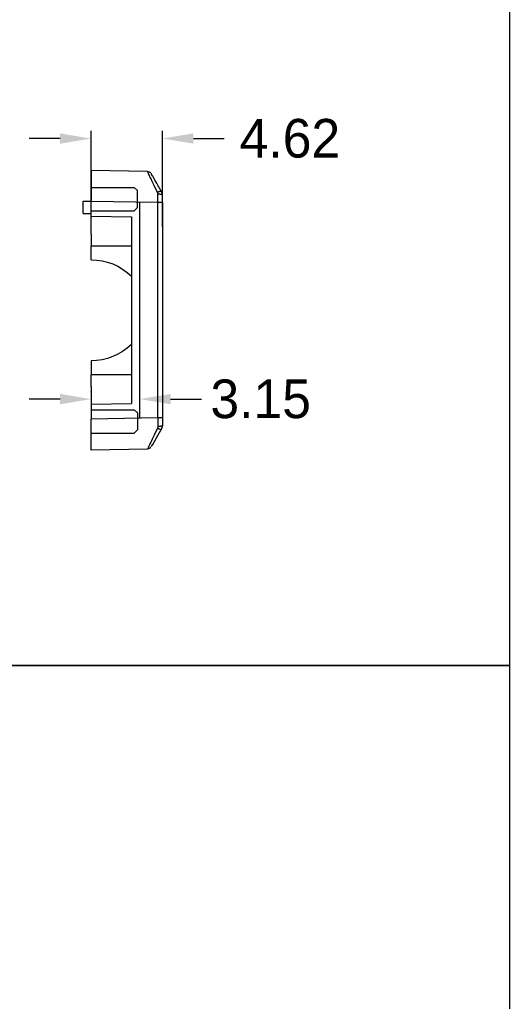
# Model space of a CAD drawing. Extents: x -778 to -614, y -2061 to -1833.
# Drawn here: x -645.2 to -613.5, y -1995.8 to -1932.3 of the extents above; entities that cross this region are included whole.
import ezdxf

# ---------------------------------------------------------------- set-up
doc = ezdxf.new("R2010")
doc.units = 0
doc.header["$MEASUREMENT"] = 0
doc.layers.add('3', color=7, linetype='Continuous')
doc.layers.add('dim', color=82, linetype='Continuous', lineweight=9)
doc.dimstyles.get("Standard").update_dxf_attribs({"dimtxt": 0.18, "dimasz": 0.18, "dimexe": 0.18, "dimexo": 0.0625, "dimgap": 0.09, "dimtad": 0, "dimtih": 1, "dimtoh": 1, "dimdec": 4, "dimzin": 0, "dimdsep": 46, "dimtxsty": 'Standard', "dimcen": 0.09, "dimadec": 0, "dimazin": 0, "dimtfac": 1, "dimtdec": 4, "dimtofl": 0, "dimtmove": 0, "dimatfit": 3, "dimfxl": 1, "dimtolj": 1, "dimtzin": 0, "dimarcsym": 0})

# ---------------------------------------------------------------- blocks, each defined once
blk = doc.blocks.new('*D94')
at = {"layer": 'Defpoints', "color": 0, "linetype": 'Continuous', "lineweight": 0}
for p in [(-635.996, -1940.031), (-640.619, -1946.215), (-635.996, -1946.215)]:
    blk.add_point(p, dxfattribs=at)
at = {"layer": 'dim', "color": 0, "linetype": 'Continuous', "lineweight": 0}
for p, q in [((-640.619, -1945.715), (-640.619, -1939.531)), ((-635.996, -1945.715), (-635.996, -1939.531)), ((-642.619, -1940.031), (-644.619, -1940.031)), ((-633.996, -1940.031), (-631.996, -1940.031))]:
    blk.add_line(p, q, dxfattribs=at)
for points in [[(-642.619, -1939.698), (-642.619, -1940.364), (-640.619, -1940.031)], [(-633.996, -1939.698), (-633.996, -1940.364), (-635.996, -1940.031)]]:
    blk.add_solid(points, dxfattribs=at)
at = {"layer": 'dim', "color": 0, "linetype": 'Continuous', "lineweight": 0, "insert": (-627.746, -1940.031), "char_height": 2.5, "attachment_point": 5}
blk.add_mtext('\\A1;4.62', dxfattribs=at)
blk = doc.blocks.new('*D95')
at = {"layer": 'Defpoints', "color": 0, "linetype": 'Continuous', "lineweight": 0}
for p in [(-640.619, -1956.94), (-637.469, -1956.885), (-637.469, -1956.94)]:
    blk.add_point(p, dxfattribs=at)
at = {"layer": 'dim', "color": 0, "linetype": 'Continuous', "lineweight": 0}
for p, q in [((-640.619, -1956.44), (-640.619, -1956.385)), ((-637.469, -1956.44), (-637.469, -1956.385)), ((-642.619, -1956.885), (-644.619, -1956.885)), ((-635.469, -1956.885), (-633.469, -1956.885))]:
    blk.add_line(p, q, dxfattribs=at)
for points in [[(-642.619, -1956.551), (-642.619, -1957.218), (-640.619, -1956.885)], [(-635.469, -1956.551), (-635.469, -1957.218), (-637.469, -1956.885)]]:
    blk.add_solid(points, dxfattribs=at)
at = {"layer": 'dim', "color": 0, "linetype": 'Continuous', "lineweight": 0, "insert": (-629.636, -1956.885), "char_height": 2.5, "attachment_point": 5}
blk.add_mtext('\\A1;3.15', dxfattribs=at)

msp = doc.modelspace()

# ---------------------------------------------------------------- linework, layer by layer
at = {"linetype": 'Continuous', "lineweight": 0}
msp.add_line((-641.119, -1944.078), (-640.619, -1944.078), dxfattribs=at)
for points in [[(-778.457, -1833.316), (-613.541, -1833.316), (-613.541, -1974.121), (-778.457, -1974.121)], [(-778.457, -1974.121), (-613.541, -1974.121), (-613.541, -2061.092), (-778.457, -2061.092)]]:
    msp.add_lwpolyline(points, close=True, dxfattribs=at)
at = {"layer": '3', "color": 213, "linetype": 'Continuous', "lineweight": 0}
for p, q in [((-636.972, -1942.158), (-640.619, -1942.094)), ((-640.619, -1942.094), (-640.619, -1944.104)), ((-640.619, -1942.094), (-640.619, -1944.104)), ((-640.619, -1943.197), (-637.819, -1943.197)), ((-637.819, -1943.197), (-637.619, -1943.397)), ((-637.619, -1944.497), (-637.619, -1943.397)), ((-641.119, -1944.878), (-641.119, -1944.078)), ((-636.292, -1944.179), (-640.619, -1944.104)), ((-640.619, -1945.059), (-640.619, -1944.104)), ((-640.619, -1945.059), (-640.619, -1944.104)), ((-637.469, -1958.119), (-637.469, -1944.159)), ((-636.292, -1958.099), (-636.292, -1944.179)), ((-635.996, -1944.179), (-636.292, -1944.179)), ((-635.996, -1944.179), (-635.996, -1958.099)), ((-641.119, -1944.878), (-640.619, -1944.878)), ((-640.619, -1944.697), (-637.819, -1944.697)), ((-637.819, -1944.697), (-637.619, -1944.497)), ((-640.619, -1945.059), (-638.006, -1945.104)), ((-640.619, -1946.215), (-640.619, -1945.059)), ((-638.006, -1945.104), (-638.006, -1957.174)), ((-640.619, -1946.215), (-640.619, -1946.968)), ((-640.619, -1947.873), (-640.619, -1946.968)), ((-640.619, -1947.873), (-640.619, -1946.968)), ((-640.619, -1946.968), (-638.006, -1946.968)), ((-640.619, -1954.405), (-640.619, -1955.31)), ((-640.619, -1954.405), (-640.619, -1955.31)), ((-640.619, -1956.064), (-640.619, -1955.31)), ((-638.006, -1955.31), (-640.619, -1955.31)), ((-640.619, -1956.064), (-640.619, -1957.219)), ((-640.619, -1957.219), (-638.006, -1957.174)), ((-640.619, -1957.219), (-640.619, -1958.174)), ((-640.619, -1957.219), (-640.619, -1958.174)), ((-640.619, -1957.219), (-640.619, -1958.174)), ((-640.619, -1957.219), (-640.619, -1958.174)), ((-640.619, -1957.581), (-637.819, -1957.581)), ((-637.819, -1957.581), (-637.619, -1957.781)), ((-636.292, -1958.099), (-640.619, -1958.174)), ((-640.619, -1960.184), (-640.619, -1958.174)), ((-640.619, -1960.184), (-640.619, -1958.174)), ((-637.619, -1957.781), (-637.619, -1958.881)), ((-635.996, -1958.099), (-636.292, -1958.099)), ((-637.819, -1959.081), (-637.619, -1958.881)), ((-640.619, -1959.081), (-637.819, -1959.081)), ((-636.972, -1960.12), (-640.619, -1960.184)), ((-636.972, -1960.12), (-640.619, -1960.184)), ((-636.715, -1959.967), (-636.715, -1959.967))]:
    msp.add_line(p, q, dxfattribs=at)
for points in [[(-636.061, -1943.467, 0), (-636.063, -1943.465, 0), (-636.064, -1943.463, 0), (-636.066, -1943.461, 0), (-636.068, -1943.459, 0), (-636.07, -1943.458, 0), (-636.072, -1943.456, 0), (-636.074, -1943.455, 0), (-636.077, -1943.454, 0), (-636.08, -1943.453, 0), (-636.083, -1943.452, 0), (-636.086, -1943.451, 0), (-636.089, -1943.451, 0), (-636.093, -1943.45, 0), (-636.097, -1943.45, 0), (-636.101, -1943.449, 0), (-636.105, -1943.449, 0), (-636.109, -1943.449, 0), (-636.113, -1943.449, 0), (-636.118, -1943.45, 0), (-636.123, -1943.45, 0), (-636.128, -1943.451, 0), (-636.133, -1943.451, 0), (-636.138, -1943.452, 0), (-636.143, -1943.453, 0), (-636.149, -1943.454, 0), (-636.154, -1943.455, 0), (-636.16, -1943.456, 0), (-636.166, -1943.458, 0), (-636.172, -1943.459, 0), (-636.178, -1943.461, 0), (-636.184, -1943.462, 0), (-636.191, -1943.464, 0), (-636.197, -1943.466, 0), (-636.204, -1943.468, 0), (-636.21, -1943.47, 0), (-636.217, -1943.473, 0), (-636.224, -1943.475, 0), (-636.231, -1943.478, 0), (-636.238, -1943.48, 0), (-636.245, -1943.483, 0), (-636.252, -1943.486, 0), (-636.259, -1943.489, 0), (-636.266, -1943.492, 0), (-636.273, -1943.495, 0), (-636.28, -1943.498, 0), (-636.288, -1943.501, 0), (-636.295, -1943.505, 0), (-636.302, -1943.508, 0), (-636.31, -1943.512, 0)], [(-635.996, -1943.714, 0), (-635.996, -1943.711, 0), (-635.997, -1943.709, 0), (-635.998, -1943.706, 0), (-635.999, -1943.704, 0), (-636, -1943.701, 0), (-636.001, -1943.699, 0), (-636.003, -1943.696, 0), (-636.005, -1943.694, 0), (-636.008, -1943.691, 0), (-636.011, -1943.689, 0), (-636.014, -1943.687, 0), (-636.017, -1943.684, 0), (-636.02, -1943.682, 0), (-636.024, -1943.679, 0), (-636.028, -1943.677, 0), (-636.033, -1943.675, 0), (-636.037, -1943.673, 0), (-636.042, -1943.671, 0), (-636.047, -1943.668, 0), (-636.052, -1943.666, 0), (-636.058, -1943.664, 0), (-636.064, -1943.662, 0), (-636.07, -1943.66, 0), (-636.076, -1943.658, 0), (-636.082, -1943.657, 0), (-636.089, -1943.655, 0), (-636.096, -1943.653, 0), (-636.103, -1943.651, 0), (-636.11, -1943.65, 0), (-636.117, -1943.648, 0), (-636.125, -1943.647, 0), (-636.133, -1943.645, 0), (-636.141, -1943.644, 0), (-636.149, -1943.643, 0), (-636.157, -1943.641, 0), (-636.165, -1943.64, 0), (-636.174, -1943.639, 0), (-636.182, -1943.638, 0), (-636.191, -1943.637, 0), (-636.2, -1943.636, 0), (-636.209, -1943.636, 0), (-636.217, -1943.635, 0), (-636.227, -1943.634, 0), (-636.236, -1943.634, 0), (-636.245, -1943.633, 0), (-636.254, -1943.633, 0), (-636.263, -1943.632, 0), (-636.273, -1943.632, 0), (-636.282, -1943.632, 0)], [(-636.317, -1958.762, 0), (-636.31, -1958.766, 0), (-636.302, -1958.77, 0), (-636.295, -1958.773, 0), (-636.288, -1958.777, 0), (-636.28, -1958.78, 0), (-636.273, -1958.783, 0), (-636.266, -1958.786, 0), (-636.259, -1958.789, 0), (-636.252, -1958.792, 0), (-636.245, -1958.795, 0), (-636.238, -1958.798, 0), (-636.231, -1958.8, 0), (-636.224, -1958.803, 0), (-636.217, -1958.805, 0), (-636.21, -1958.808, 0), (-636.204, -1958.81, 0), (-636.197, -1958.812, 0), (-636.191, -1958.814, 0), (-636.184, -1958.816, 0), (-636.178, -1958.817, 0), (-636.172, -1958.819, 0), (-636.166, -1958.821, 0), (-636.16, -1958.822, 0), (-636.154, -1958.823, 0), (-636.149, -1958.824, 0), (-636.143, -1958.825, 0), (-636.138, -1958.826, 0), (-636.133, -1958.827, 0), (-636.128, -1958.828, 0), (-636.123, -1958.828, 0), (-636.118, -1958.828, 0), (-636.113, -1958.829, 0), (-636.109, -1958.829, 0), (-636.105, -1958.829, 0), (-636.101, -1958.829, 0), (-636.097, -1958.828, 0), (-636.093, -1958.828, 0), (-636.089, -1958.827, 0), (-636.086, -1958.827, 0), (-636.083, -1958.826, 0), (-636.08, -1958.825, 0), (-636.077, -1958.824, 0), (-636.074, -1958.823, 0), (-636.072, -1958.822, 0), (-636.07, -1958.82, 0), (-636.068, -1958.819, 0), (-636.066, -1958.817, 0), (-636.064, -1958.815, 0), (-636.063, -1958.813, 0)], [(-636.291, -1958.646, 0), (-636.282, -1958.646, 0), (-636.273, -1958.646, 0), (-636.263, -1958.646, 0), (-636.254, -1958.645, 0), (-636.245, -1958.645, 0), (-636.236, -1958.644, 0), (-636.227, -1958.644, 0), (-636.217, -1958.643, 0), (-636.209, -1958.642, 0), (-636.2, -1958.642, 0), (-636.191, -1958.641, 0), (-636.182, -1958.64, 0), (-636.174, -1958.639, 0), (-636.165, -1958.638, 0), (-636.157, -1958.637, 0), (-636.149, -1958.635, 0), (-636.141, -1958.634, 0), (-636.133, -1958.633, 0), (-636.125, -1958.631, 0), (-636.117, -1958.63, 0), (-636.11, -1958.628, 0), (-636.103, -1958.627, 0), (-636.096, -1958.625, 0), (-636.089, -1958.623, 0), (-636.082, -1958.621, 0), (-636.076, -1958.62, 0), (-636.07, -1958.618, 0), (-636.064, -1958.616, 0), (-636.058, -1958.614, 0), (-636.052, -1958.612, 0), (-636.047, -1958.61, 0), (-636.042, -1958.607, 0), (-636.037, -1958.605, 0), (-636.033, -1958.603, 0), (-636.028, -1958.601, 0), (-636.024, -1958.599, 0), (-636.02, -1958.596, 0), (-636.017, -1958.594, 0), (-636.014, -1958.591, 0), (-636.011, -1958.589, 0), (-636.008, -1958.587, 0), (-636.005, -1958.584, 0), (-636.003, -1958.582, 0), (-636.001, -1958.579, 0), (-636, -1958.577, 0), (-635.999, -1958.574, 0), (-635.998, -1958.572, 0), (-635.997, -1958.569, 0), (-635.996, -1958.567, 0)]]:
    msp.add_polyline3d(points, dxfattribs=at)
at = {"layer": '3', "color": 213, "linetype": 'Continuous', "lineweight": 0, "extrusion": (0, 0, -1)}
for centre, start, end in [((640.619, -1951.642), 90, 133.89376), ((640.619, -1950.637), 226.10624, 270)]:
    msp.add_arc(centre, 3.769, start, end, dxfattribs=at)
at = {"layer": '3', "color": 213, "linetype": 'Continuous', "lineweight": 0}
for points, degree in [([(-636.956, -1942.191), (-636.963, -1942.176), (-636.968, -1942.167), (-636.972, -1942.158)], 3), ([(-636.742, -1942.27), (-636.759, -1942.249), (-636.765, -1942.256)], 2), ([(-636.662, -1942.439), (-636.702, -1942.335)], 1), ([(-636.292, -1958.099), (-636.292, -1958.284), (-636.292, -1958.468), (-636.291, -1958.646)], 3), ([(-635.996, -1958.099), (-635.996, -1958.336), (-635.996, -1958.564)], 2), ([(-636.765, -1960.022), (-636.759, -1960.029), (-636.742, -1960.008)], 2), ([(-636.702, -1959.943), (-636.662, -1959.839)], 1)]:
    msp.add_open_spline(points, degree=degree, dxfattribs=at)
for points, degree, knots in [([(-636.317, -1943.516), (-636.413, -1943.316), (-636.598, -1942.93), (-636.809, -1942.493), (-636.922, -1942.259), (-636.949, -1942.204), (-636.956, -1942.191)], 3, [0, 0, 0, 0, 0.314389, 0.606921, 0.880295, 1, 1, 1, 1]), ([(-636.764, -1942.257), (-636.785, -1942.239), (-636.83, -1942.21), (-636.895, -1942.187), (-636.935, -1942.186), (-636.948, -1942.187)], 3, [0, 0, 0, 0, 0.401642, 0.808257, 1, 1, 1, 1]), ([(-636.061, -1943.467), (-636.121, -1943.362), (-636.244, -1943.144), (-636.411, -1942.848), (-636.552, -1942.6), (-636.651, -1942.424), (-636.705, -1942.329), (-636.714, -1942.313), (-636.716, -1942.309)], 3, [0, 0, 0, 0, 0.167419, 0.356745, 0.535882, 0.705775, 0.868628, 1, 1, 1, 1]), ([(-636.291, -1943.632), (-636.291, -1943.625), (-636.292, -1943.612), (-636.294, -1943.592), (-636.298, -1943.569), (-636.305, -1943.543), (-636.313, -1943.525), (-636.317, -1943.516)], 3, [0, 0, 0, 0, 0.167278, 0.333898, 0.500673, 0.752074, 1, 1, 1, 1]), ([(-636.292, -1944.179), (-636.292, -1944.155), (-636.292, -1944.108), (-636.292, -1944.037), (-636.292, -1943.967), (-636.292, -1943.898), (-636.292, -1943.83), (-636.292, -1943.763), (-636.291, -1943.697), (-636.291, -1943.654), (-636.291, -1943.632)], 3, [0, 0, 0, 0, 0.128788, 0.256493, 0.383116, 0.508657, 0.633116, 0.756493, 0.878787, 1, 1, 1, 1]), ([(-635.996, -1943.714), (-635.997, -1943.694), (-635.998, -1943.651), (-636.007, -1943.607), (-636.015, -1943.579), (-636.018, -1943.566), (-636.024, -1943.549), (-636.033, -1943.526), (-636.045, -1943.497), (-636.056, -1943.477), (-636.061, -1943.467)], 3, [0, 0, 0, 0, 0.233765, 0.496567, 0.522095, 0.570936, 0.643099, 0.738612, 0.857538, 1, 1, 1, 1]), ([(-636.317, -1958.762), (-636.416, -1958.969), (-636.601, -1959.355), (-636.811, -1959.79), (-636.923, -1960.02), (-636.95, -1960.075), (-636.956, -1960.087)], 3, [0, 0, 0, 0, 0.325314, 0.606937, 0.883332, 1, 1, 1, 1]), ([(-636.061, -1958.811), (-636.212, -1959.078), (-636.339, -1959.302), (-636.46, -1959.517), (-636.547, -1959.67), (-636.575, -1959.719), (-636.599, -1959.761), (-636.645, -1959.843), (-636.674, -1959.894)], 2, [0, 0, 0, 0.333334, 0.333334, 0.666667, 0.666667, 0.777778, 0.777778, 1, 1, 1]), ([(-636.291, -1958.645), (-636.291, -1958.65), (-636.291, -1958.659), (-636.293, -1958.676), (-636.296, -1958.697), (-636.3, -1958.717), (-636.306, -1958.737), (-636.312, -1958.752), (-636.316, -1958.759), (-636.318, -1958.763)], 3, [0, 0, 0, 0, 0.076069, 0.247643, 0.418779, 0.590863, 0.763745, 0.937752, 1, 1, 1, 1]), ([(-635.996, -1958.564), (-635.996, -1958.573), (-635.997, -1958.592), (-635.999, -1958.623), (-636.004, -1958.656), (-636.016, -1958.707), (-636.034, -1958.76), (-636.054, -1958.798), (-636.061, -1958.811)], 3, [0, 0, 0, 0, 0.104882, 0.222656, 0.353323, 0.496881, 0.824583, 1, 1, 1, 1]), ([(-636.948, -1960.091), (-636.935, -1960.092), (-636.895, -1960.091), (-636.83, -1960.068), (-636.785, -1960.039), (-636.764, -1960.021)], 3, [0, 0, 0, 0, 0.191743, 0.598358, 1, 1, 1, 1])]:
    msp.add_open_spline(points, degree=degree, knots=knots, dxfattribs=at)
msp.add_rational_spline([(-635.996, -1944.179), (-635.996, -1944.022), (-635.996, -1943.866), (-635.996, -1943.714)], [1, 0.993670635364, 0.993670635364, 1], degree=3, dxfattribs=at)

# ---------------------------------------------------------------- dimensions: what is measured, and where the dimension line sits
at = {"layer": 'dim', "linetype": 'Continuous', "lineweight": 0}
for base, p1, p2, picture, middle in [((-635.996, -1940.031), (-640.619, -1946.215), (-635.996, -1946.215), '*D94', (-627.746, -1940.031)), ((-637.469, -1956.885), (-640.619, -1956.94), (-637.469, -1956.94), '*D95', (-629.636, -1956.885))]:
    dim = msp.add_linear_dim(base=base, p1=p1, p2=p2, dimstyle='Standard', override={"dimtxt": 2.5, "dimasz": 2, "dimexe": 0.49975, "dimexo": 0.49975, "dimgap": 0.49975, "dimdec": 2, "dimzin": 8, "dimdsep": 0, "dimadec": 4, "dimazin": 2, "dimtdec": 2, "dimlwd": 0, "dimlwe": 0}, dxfattribs=at)
    dim.commit()
    dim.dimension.update_dxf_attribs({"geometry": picture, "text_midpoint": middle})

doc.saveas('drawing.dxf')
